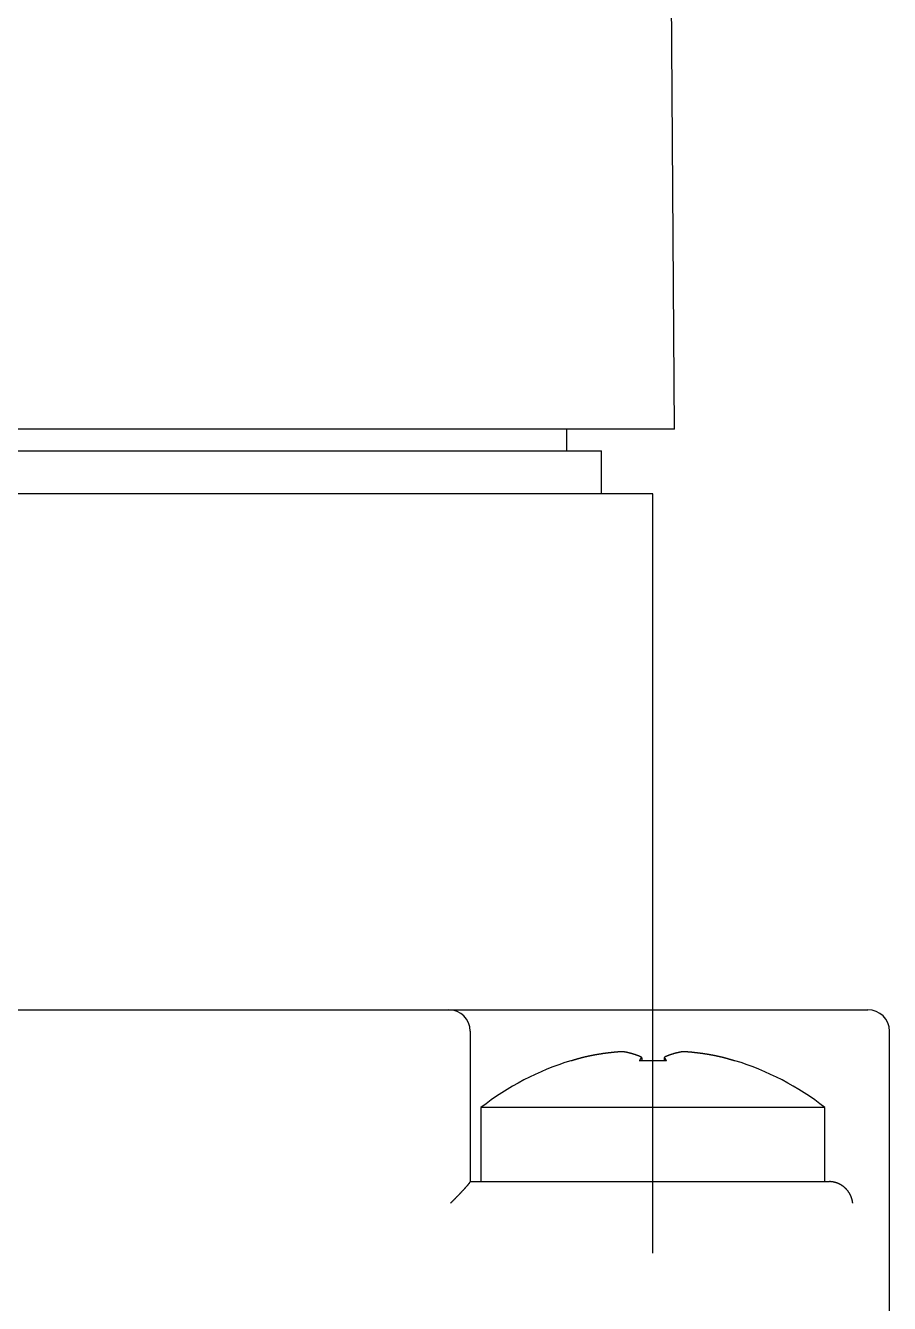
# Model space of a CAD drawing. Extents: x 55 to 320, y 62 to 485.
# Drawn here: x 84.69 to 104.78, y 318.06 to 347.78 of the extents above; entities that cross this region are included whole.
import ezdxf

# ---------------------------------------------------------------- set-up
doc = ezdxf.new("R2010")
doc.units = 0
doc.header["$MEASUREMENT"] = 0
doc.linetypes.add('CENTER', pattern=[50.8, 31.75, -6.35, 6.35, -6.35])
doc.layers.get('0').update_dxf_attribs({"linetype": 'CONTINUOUS'})
doc.layers.add('FR_QBM1_G14_40U', color=7, linetype='CONTINUOUS')

msp = doc.modelspace()

# ---------------------------------------------------------------- linework, layer by layer
at = {"linetype": 'CENTER'}
msp.add_line((99.279, 319.232), (99.279, 327.374), dxfattribs=at)
at = {"layer": 'FR_QBM1_G14_40U', "color": 5, "linetype": 'Continuous'}
for p, q in [((99.779, 338.396), (99.546, 372.91)), ((99.779, 338.396), (68.779, 338.396)), ((99.778, 338.396), (68.779, 338.396)), ((97.279, 337.896), (97.279, 338.396)), ((99.778, 338.396), (99.778, 338.396)), ((70.479, 337.896), (98.079, 337.896)), ((98.079, 336.896), (98.079, 337.896)), ((99.279, 336.896), (69.279, 336.896)), ((99.279, 324.896), (99.279, 336.896)), ((82.463, 324.896), (86.095, 324.896)), ((86.095, 324.896), (94.529, 324.896)), ((94.529, 324.896), (95.572, 324.896)), ((95.572, 324.896), (96.308, 324.896)), ((96.308, 324.896), (99.279, 324.896)), ((99.279, 324.896), (103.427, 324.896)), ((103.427, 324.896), (104.196, 324.896)), ((104.196, 324.896), (104.279, 324.896)), ((95.029, 324.396), (95.029, 320.894)), ((104.779, 316.896), (104.779, 324.396)), ((97.378, 323.704), (97.372, 323.71)), ((99.013, 323.792), (99.025, 323.706)), ((99.544, 323.792), (99.533, 323.706)), ((101.18, 323.704), (101.186, 323.71)), ((103.279, 322.62), (95.279, 322.62)), ((95.279, 322.62), (95.279, 320.896)), ((103.279, 320.896), (103.279, 322.62)), ((95.029, 320.896), (98.101, 320.896)), ((98.101, 320.896), (103.279, 320.896)), ((103.279, 320.896), (103.382, 320.896))]:
    msp.add_line(p, q, dxfattribs=at)
for points in [[(97.686, 323.792, 0), (97.683, 323.792, 0), (97.681, 323.791, 0), (97.679, 323.79, 0), (97.676, 323.79, 0), (97.674, 323.789, 0), (97.671, 323.789, 0), (97.669, 323.788, 0), (97.666, 323.787, 0), (97.664, 323.787, 0), (97.662, 323.786, 0), (97.659, 323.785, 0), (97.657, 323.785, 0), (97.654, 323.784, 0), (97.652, 323.783, 0), (97.65, 323.783, 0), (97.647, 323.782, 0), (97.645, 323.782, 0), (97.642, 323.781, 0), (97.64, 323.78, 0), (97.638, 323.78, 0), (97.635, 323.779, 0), (97.633, 323.778, 0), (97.63, 323.778, 0), (97.628, 323.777, 0), (97.625, 323.776, 0), (97.623, 323.776, 0), (97.621, 323.775, 0), (97.618, 323.774, 0), (97.616, 323.774, 0), (97.613, 323.773, 0), (97.611, 323.772, 0), (97.609, 323.772, 0), (97.606, 323.771, 0), (97.604, 323.77, 0), (97.601, 323.77, 0), (97.599, 323.769, 0), (97.596, 323.768, 0), (97.594, 323.768, 0), (97.592, 323.767, 0), (97.589, 323.766, 0), (97.587, 323.766, 0), (97.584, 323.765, 0), (97.582, 323.764, 0), (97.579, 323.764, 0), (97.577, 323.763, 0), (97.575, 323.762, 0), (97.572, 323.762, 0), (97.57, 323.761, 0), (97.567, 323.76, 0), (97.565, 323.76, 0), (97.563, 323.759, 0), (97.56, 323.758, 0), (97.558, 323.758, 0), (97.555, 323.757, 0), (97.553, 323.756, 0), (97.551, 323.756, 0), (97.548, 323.755, 0), (97.546, 323.754, 0), (97.543, 323.754, 0), (97.541, 323.753, 0), (97.539, 323.752, 0), (97.536, 323.751, 0), (97.534, 323.751, 0), (97.531, 323.75, 0), (97.529, 323.749, 0), (97.527, 323.749, 0), (97.524, 323.748, 0), (97.522, 323.747, 0), (97.519, 323.747, 0), (97.517, 323.746, 0), (97.515, 323.745, 0), (97.512, 323.745, 0), (97.51, 323.744, 0), (97.507, 323.743, 0), (97.505, 323.742, 0), (97.502, 323.742, 0), (97.5, 323.741, 0), (97.498, 323.74, 0), (97.495, 323.74, 0), (97.493, 323.739, 0), (97.49, 323.738, 0), (97.488, 323.738, 0), (97.486, 323.737, 0), (97.483, 323.736, 0), (97.481, 323.735, 0), (97.478, 323.735, 0), (97.476, 323.734, 0), (97.474, 323.733, 0), (97.471, 323.733, 0), (97.469, 323.732, 0), (97.466, 323.731, 0), (97.464, 323.73, 0), (97.462, 323.73, 0), (97.459, 323.729, 0), (97.457, 323.728, 0), (97.455, 323.728, 0), (97.452, 323.727, 0), (97.45, 323.726, 0), (97.447, 323.725, 0), (97.445, 323.725, 0), (97.443, 323.724, 0), (97.44, 323.723, 0), (97.438, 323.722, 0), (97.435, 323.722, 0), (97.433, 323.721, 0), (97.431, 323.72, 0), (97.428, 323.72, 0), (97.426, 323.719, 0), (97.423, 323.718, 0), (97.421, 323.717, 0), (97.419, 323.717, 0), (97.416, 323.716, 0), (97.414, 323.715, 0), (97.412, 323.714, 0), (97.409, 323.714, 0), (97.407, 323.713, 0), (97.404, 323.712, 0), (97.402, 323.711, 0), (97.4, 323.711, 0), (97.397, 323.71, 0), (97.395, 323.709, 0), (97.392, 323.708, 0), (97.39, 323.708, 0), (97.388, 323.707, 0), (97.385, 323.706, 0), (97.383, 323.705, 0), (97.38, 323.705, 0), (97.378, 323.704, 0)], [(98.572, 323.919, 0), (98.565, 323.918, 0), (98.558, 323.918, 0), (98.551, 323.918, 0), (98.544, 323.917, 0), (98.537, 323.917, 0), (98.529, 323.916, 0), (98.522, 323.916, 0), (98.515, 323.915, 0), (98.508, 323.915, 0), (98.501, 323.914, 0), (98.494, 323.914, 0), (98.487, 323.913, 0), (98.48, 323.913, 0), (98.473, 323.912, 0), (98.466, 323.912, 0), (98.459, 323.911, 0), (98.452, 323.91, 0), (98.445, 323.91, 0), (98.438, 323.909, 0), (98.431, 323.909, 0), (98.424, 323.908, 0), (98.417, 323.907, 0), (98.41, 323.907, 0), (98.403, 323.906, 0), (98.395, 323.906, 0), (98.388, 323.905, 0), (98.382, 323.904, 0), (98.374, 323.904, 0), (98.367, 323.903, 0), (98.36, 323.902, 0), (98.353, 323.901, 0), (98.346, 323.901, 0), (98.339, 323.9, 0), (98.332, 323.899, 0), (98.325, 323.899, 0), (98.318, 323.898, 0), (98.311, 323.897, 0), (98.304, 323.896, 0), (98.297, 323.896, 0), (98.29, 323.895, 0), (98.283, 323.894, 0), (98.276, 323.893, 0), (98.269, 323.892, 0), (98.262, 323.892, 0), (98.255, 323.891, 0), (98.248, 323.89, 0), (98.241, 323.889, 0), (98.234, 323.888, 0), (98.228, 323.887, 0), (98.221, 323.887, 0), (98.213, 323.886, 0), (98.207, 323.885, 0), (98.2, 323.884, 0), (98.193, 323.883, 0), (98.186, 323.882, 0), (98.179, 323.881, 0), (98.172, 323.88, 0), (98.165, 323.879, 0), (98.158, 323.878, 0), (98.151, 323.878, 0), (98.144, 323.877, 0), (98.137, 323.876, 0), (98.13, 323.875, 0), (98.123, 323.874, 0), (98.116, 323.873, 0), (98.109, 323.872, 0), (98.102, 323.871, 0), (98.096, 323.87, 0), (98.089, 323.869, 0), (98.082, 323.868, 0), (98.075, 323.866, 0), (98.068, 323.865, 0), (98.061, 323.864, 0), (98.054, 323.863, 0), (98.047, 323.862, 0), (98.04, 323.861, 0), (98.033, 323.86, 0), (98.026, 323.859, 0), (98.02, 323.858, 0), (98.013, 323.857, 0), (98.006, 323.856, 0), (97.999, 323.854, 0), (97.992, 323.853, 0), (97.985, 323.852, 0), (97.978, 323.851, 0), (97.971, 323.85, 0), (97.965, 323.849, 0), (97.958, 323.847, 0), (97.951, 323.846, 0), (97.944, 323.845, 0), (97.937, 323.844, 0), (97.93, 323.842, 0), (97.923, 323.841, 0), (97.917, 323.84, 0), (97.91, 323.839, 0), (97.903, 323.837, 0), (97.896, 323.836, 0), (97.889, 323.835, 0), (97.882, 323.834, 0), (97.876, 323.832, 0), (97.869, 323.831, 0), (97.862, 323.83, 0), (97.855, 323.828, 0), (97.848, 323.827, 0), (97.841, 323.826, 0), (97.835, 323.824, 0), (97.828, 323.823, 0), (97.821, 323.822, 0), (97.814, 323.82, 0), (97.808, 323.819, 0), (97.801, 323.817, 0), (97.794, 323.816, 0), (97.787, 323.815, 0), (97.78, 323.813, 0), (97.774, 323.812, 0), (97.767, 323.81, 0), (97.76, 323.809, 0), (97.753, 323.807, 0), (97.746, 323.806, 0), (97.74, 323.804, 0), (97.733, 323.803, 0), (97.726, 323.801, 0), (97.719, 323.8, 0), (97.713, 323.798, 0), (97.706, 323.797, 0), (97.699, 323.795, 0), (97.693, 323.794, 0), (97.686, 323.792, 0)], [(99.013, 323.792, 0), (99.01, 323.794, 0), (99.006, 323.795, 0), (99.002, 323.797, 0), (98.999, 323.798, 0), (98.995, 323.8, 0), (98.992, 323.801, 0), (98.988, 323.803, 0), (98.984, 323.804, 0), (98.981, 323.806, 0), (98.977, 323.807, 0), (98.974, 323.809, 0), (98.97, 323.81, 0), (98.966, 323.812, 0), (98.963, 323.813, 0), (98.959, 323.815, 0), (98.956, 323.816, 0), (98.952, 323.817, 0), (98.948, 323.819, 0), (98.945, 323.82, 0), (98.941, 323.822, 0), (98.938, 323.823, 0), (98.934, 323.824, 0), (98.93, 323.826, 0), (98.927, 323.827, 0), (98.923, 323.828, 0), (98.92, 323.83, 0), (98.916, 323.831, 0), (98.913, 323.832, 0), (98.909, 323.834, 0), (98.906, 323.835, 0), (98.902, 323.836, 0), (98.898, 323.837, 0), (98.895, 323.839, 0), (98.891, 323.84, 0), (98.888, 323.841, 0), (98.884, 323.842, 0), (98.881, 323.844, 0), (98.877, 323.845, 0), (98.874, 323.846, 0), (98.87, 323.847, 0), (98.867, 323.849, 0), (98.863, 323.85, 0), (98.86, 323.851, 0), (98.856, 323.852, 0), (98.853, 323.853, 0), (98.849, 323.854, 0), (98.846, 323.856, 0), (98.842, 323.857, 0), (98.838, 323.858, 0), (98.835, 323.859, 0), (98.832, 323.86, 0), (98.828, 323.861, 0), (98.825, 323.862, 0), (98.821, 323.863, 0), (98.818, 323.864, 0), (98.814, 323.865, 0), (98.811, 323.866, 0), (98.807, 323.868, 0), (98.804, 323.869, 0), (98.8, 323.87, 0), (98.797, 323.871, 0), (98.793, 323.872, 0), (98.79, 323.873, 0), (98.786, 323.874, 0), (98.783, 323.875, 0), (98.779, 323.876, 0), (98.776, 323.877, 0), (98.773, 323.878, 0), (98.769, 323.878, 0), (98.766, 323.879, 0), (98.762, 323.88, 0), (98.759, 323.881, 0), (98.755, 323.882, 0), (98.752, 323.883, 0), (98.749, 323.884, 0), (98.745, 323.885, 0), (98.742, 323.886, 0), (98.738, 323.887, 0), (98.735, 323.887, 0), (98.732, 323.888, 0), (98.728, 323.889, 0), (98.725, 323.89, 0), (98.721, 323.891, 0), (98.718, 323.892, 0), (98.715, 323.892, 0), (98.711, 323.893, 0), (98.708, 323.894, 0), (98.704, 323.895, 0), (98.701, 323.896, 0), (98.698, 323.896, 0), (98.694, 323.897, 0), (98.691, 323.898, 0), (98.688, 323.899, 0), (98.684, 323.899, 0), (98.681, 323.9, 0), (98.677, 323.901, 0), (98.674, 323.901, 0), (98.671, 323.902, 0), (98.668, 323.903, 0), (98.664, 323.904, 0), (98.661, 323.904, 0), (98.657, 323.905, 0), (98.654, 323.906, 0), (98.651, 323.906, 0), (98.647, 323.907, 0), (98.644, 323.907, 0), (98.641, 323.908, 0), (98.638, 323.909, 0), (98.634, 323.909, 0), (98.631, 323.91, 0), (98.628, 323.91, 0), (98.624, 323.911, 0), (98.621, 323.912, 0), (98.618, 323.912, 0), (98.615, 323.913, 0), (98.611, 323.913, 0), (98.608, 323.914, 0), (98.605, 323.914, 0), (98.601, 323.915, 0), (98.598, 323.915, 0), (98.595, 323.916, 0), (98.591, 323.916, 0), (98.588, 323.917, 0), (98.585, 323.917, 0), (98.582, 323.918, 0), (98.579, 323.918, 0), (98.575, 323.918, 0), (98.572, 323.919, 0)], [(99.013, 323.792, 0), (99.013, 323.792, 0), (99.013, 323.791, 0), (99.012, 323.79, 0), (99.012, 323.79, 0), (99.011, 323.789, 0), (99.011, 323.789, 0), (99.011, 323.788, 0), (99.01, 323.787, 0), (99.01, 323.787, 0), (99.009, 323.786, 0), (99.009, 323.785, 0), (99.009, 323.785, 0), (99.008, 323.784, 0), (99.008, 323.783, 0), (99.007, 323.783, 0), (99.007, 323.782, 0), (99.007, 323.782, 0), (99.006, 323.781, 0), (99.006, 323.78, 0), (99.005, 323.78, 0), (99.005, 323.779, 0), (99.005, 323.778, 0), (99.004, 323.778, 0), (99.004, 323.777, 0), (99.003, 323.776, 0), (99.003, 323.776, 0), (99.003, 323.775, 0), (99.002, 323.774, 0), (99.002, 323.774, 0), (99.001, 323.773, 0), (99.001, 323.772, 0), (99.001, 323.772, 0), (99, 323.771, 0), (99, 323.77, 0), (98.999, 323.77, 0), (98.999, 323.769, 0), (98.999, 323.768, 0), (98.998, 323.768, 0), (98.998, 323.767, 0), (98.997, 323.766, 0), (98.997, 323.766, 0), (98.996, 323.765, 0), (98.996, 323.764, 0), (98.996, 323.764, 0), (98.995, 323.763, 0), (98.995, 323.762, 0), (98.995, 323.762, 0), (98.994, 323.761, 0), (98.994, 323.76, 0), (98.993, 323.76, 0), (98.993, 323.759, 0), (98.993, 323.758, 0), (98.992, 323.758, 0), (98.992, 323.757, 0), (98.991, 323.756, 0), (98.991, 323.756, 0), (98.99, 323.755, 0), (98.99, 323.754, 0), (98.99, 323.754, 0), (98.989, 323.753, 0), (98.989, 323.752, 0), (98.989, 323.751, 0), (98.988, 323.751, 0), (98.988, 323.75, 0), (98.987, 323.749, 0), (98.987, 323.749, 0), (98.987, 323.748, 0), (98.986, 323.747, 0), (98.986, 323.747, 0), (98.985, 323.746, 0), (98.985, 323.745, 0), (98.984, 323.745, 0), (98.984, 323.744, 0), (98.984, 323.743, 0), (98.983, 323.742, 0), (98.983, 323.742, 0), (98.983, 323.741, 0), (98.982, 323.74, 0), (98.982, 323.74, 0), (98.981, 323.739, 0), (98.981, 323.738, 0), (98.981, 323.738, 0), (98.98, 323.737, 0), (98.98, 323.736, 0), (98.979, 323.735, 0), (98.979, 323.735, 0), (98.978, 323.734, 0), (98.978, 323.733, 0), (98.978, 323.733, 0), (98.977, 323.732, 0), (98.977, 323.731, 0), (98.977, 323.73, 0), (98.976, 323.73, 0), (98.976, 323.729, 0), (98.975, 323.728, 0), (98.975, 323.728, 0), (98.975, 323.727, 0), (98.974, 323.726, 0), (98.974, 323.725, 0), (98.973, 323.725, 0), (98.973, 323.724, 0), (98.972, 323.723, 0), (98.972, 323.722, 0), (98.972, 323.722, 0), (98.971, 323.721, 0), (98.971, 323.72, 0), (98.971, 323.72, 0), (98.97, 323.719, 0), (98.97, 323.718, 0), (98.969, 323.717, 0), (98.969, 323.717, 0), (98.969, 323.716, 0), (98.968, 323.715, 0), (98.968, 323.714, 0), (98.967, 323.714, 0), (98.967, 323.713, 0), (98.966, 323.712, 0), (98.966, 323.711, 0), (98.966, 323.711, 0), (98.965, 323.71, 0), (98.965, 323.709, 0), (98.965, 323.708, 0), (98.964, 323.708, 0), (98.964, 323.707, 0), (98.963, 323.706, 0), (98.963, 323.705, 0), (98.963, 323.705, 0), (98.962, 323.704, 0)], [(99.986, 323.919, 0), (99.983, 323.918, 0), (99.979, 323.918, 0), (99.976, 323.918, 0), (99.973, 323.917, 0), (99.97, 323.917, 0), (99.966, 323.916, 0), (99.963, 323.916, 0), (99.96, 323.915, 0), (99.957, 323.915, 0), (99.953, 323.914, 0), (99.95, 323.914, 0), (99.947, 323.913, 0), (99.944, 323.913, 0), (99.94, 323.912, 0), (99.937, 323.912, 0), (99.934, 323.911, 0), (99.93, 323.91, 0), (99.927, 323.91, 0), (99.924, 323.909, 0), (99.92, 323.909, 0), (99.917, 323.908, 0), (99.914, 323.907, 0), (99.91, 323.907, 0), (99.907, 323.906, 0), (99.904, 323.906, 0), (99.9, 323.905, 0), (99.897, 323.904, 0), (99.894, 323.904, 0), (99.89, 323.903, 0), (99.887, 323.902, 0), (99.884, 323.901, 0), (99.88, 323.901, 0), (99.877, 323.9, 0), (99.874, 323.899, 0), (99.87, 323.899, 0), (99.867, 323.898, 0), (99.864, 323.897, 0), (99.86, 323.896, 0), (99.857, 323.896, 0), (99.853, 323.895, 0), (99.85, 323.894, 0), (99.847, 323.893, 0), (99.843, 323.892, 0), (99.84, 323.892, 0), (99.837, 323.891, 0), (99.833, 323.89, 0), (99.83, 323.889, 0), (99.826, 323.888, 0), (99.823, 323.887, 0), (99.82, 323.887, 0), (99.816, 323.886, 0), (99.813, 323.885, 0), (99.809, 323.884, 0), (99.806, 323.883, 0), (99.802, 323.882, 0), (99.799, 323.881, 0), (99.796, 323.88, 0), (99.792, 323.879, 0), (99.789, 323.878, 0), (99.785, 323.878, 0), (99.782, 323.877, 0), (99.778, 323.876, 0), (99.775, 323.875, 0), (99.772, 323.874, 0), (99.768, 323.873, 0), (99.765, 323.872, 0), (99.761, 323.871, 0), (99.758, 323.87, 0), (99.754, 323.869, 0), (99.751, 323.868, 0), (99.747, 323.866, 0), (99.744, 323.865, 0), (99.74, 323.864, 0), (99.737, 323.863, 0), (99.733, 323.862, 0), (99.73, 323.861, 0), (99.726, 323.86, 0), (99.723, 323.859, 0), (99.719, 323.858, 0), (99.716, 323.857, 0), (99.712, 323.856, 0), (99.709, 323.854, 0), (99.705, 323.853, 0), (99.702, 323.852, 0), (99.698, 323.851, 0), (99.695, 323.85, 0), (99.691, 323.849, 0), (99.688, 323.847, 0), (99.684, 323.846, 0), (99.681, 323.845, 0), (99.677, 323.844, 0), (99.674, 323.842, 0), (99.67, 323.841, 0), (99.667, 323.84, 0), (99.663, 323.839, 0), (99.659, 323.837, 0), (99.656, 323.836, 0), (99.652, 323.835, 0), (99.649, 323.834, 0), (99.645, 323.832, 0), (99.642, 323.831, 0), (99.638, 323.83, 0), (99.635, 323.828, 0), (99.631, 323.827, 0), (99.627, 323.826, 0), (99.624, 323.824, 0), (99.62, 323.823, 0), (99.617, 323.822, 0), (99.613, 323.82, 0), (99.609, 323.819, 0), (99.606, 323.817, 0), (99.602, 323.816, 0), (99.599, 323.815, 0), (99.595, 323.813, 0), (99.592, 323.812, 0), (99.588, 323.81, 0), (99.584, 323.809, 0), (99.581, 323.807, 0), (99.577, 323.806, 0), (99.573, 323.804, 0), (99.57, 323.803, 0), (99.566, 323.801, 0), (99.563, 323.8, 0), (99.559, 323.798, 0), (99.555, 323.797, 0), (99.552, 323.795, 0), (99.548, 323.794, 0), (99.544, 323.792, 0)], [(99.596, 323.704, 0), (99.595, 323.705, 0), (99.595, 323.705, 0), (99.595, 323.706, 0), (99.594, 323.707, 0), (99.594, 323.708, 0), (99.593, 323.708, 0), (99.593, 323.709, 0), (99.593, 323.71, 0), (99.592, 323.711, 0), (99.592, 323.711, 0), (99.591, 323.712, 0), (99.591, 323.713, 0), (99.591, 323.714, 0), (99.59, 323.714, 0), (99.59, 323.715, 0), (99.589, 323.716, 0), (99.589, 323.717, 0), (99.589, 323.717, 0), (99.588, 323.718, 0), (99.588, 323.719, 0), (99.587, 323.72, 0), (99.587, 323.72, 0), (99.587, 323.721, 0), (99.586, 323.722, 0), (99.586, 323.722, 0), (99.585, 323.723, 0), (99.585, 323.724, 0), (99.585, 323.725, 0), (99.584, 323.725, 0), (99.584, 323.726, 0), (99.583, 323.727, 0), (99.583, 323.728, 0), (99.583, 323.728, 0), (99.582, 323.729, 0), (99.582, 323.73, 0), (99.581, 323.73, 0), (99.581, 323.731, 0), (99.581, 323.732, 0), (99.58, 323.733, 0), (99.58, 323.733, 0), (99.579, 323.734, 0), (99.579, 323.735, 0), (99.579, 323.735, 0), (99.578, 323.736, 0), (99.578, 323.737, 0), (99.577, 323.738, 0), (99.577, 323.738, 0), (99.577, 323.739, 0), (99.576, 323.74, 0), (99.576, 323.74, 0), (99.575, 323.741, 0), (99.575, 323.742, 0), (99.575, 323.742, 0), (99.574, 323.743, 0), (99.574, 323.744, 0), (99.573, 323.745, 0), (99.573, 323.745, 0), (99.573, 323.746, 0), (99.572, 323.747, 0), (99.572, 323.747, 0), (99.571, 323.748, 0), (99.571, 323.749, 0), (99.571, 323.749, 0), (99.57, 323.75, 0), (99.57, 323.751, 0), (99.569, 323.751, 0), (99.569, 323.752, 0), (99.569, 323.753, 0), (99.568, 323.754, 0), (99.568, 323.754, 0), (99.567, 323.755, 0), (99.567, 323.756, 0), (99.567, 323.756, 0), (99.566, 323.757, 0), (99.566, 323.758, 0), (99.565, 323.758, 0), (99.565, 323.759, 0), (99.565, 323.76, 0), (99.564, 323.76, 0), (99.564, 323.761, 0), (99.563, 323.762, 0), (99.563, 323.762, 0), (99.563, 323.763, 0), (99.562, 323.764, 0), (99.562, 323.764, 0), (99.561, 323.765, 0), (99.561, 323.766, 0), (99.561, 323.766, 0), (99.56, 323.767, 0), (99.56, 323.768, 0), (99.559, 323.768, 0), (99.559, 323.769, 0), (99.559, 323.77, 0), (99.558, 323.77, 0), (99.558, 323.771, 0), (99.557, 323.772, 0), (99.557, 323.772, 0), (99.557, 323.773, 0), (99.556, 323.774, 0), (99.556, 323.774, 0), (99.555, 323.775, 0), (99.555, 323.776, 0), (99.555, 323.776, 0), (99.554, 323.777, 0), (99.554, 323.778, 0), (99.553, 323.778, 0), (99.553, 323.779, 0), (99.552, 323.78, 0), (99.552, 323.78, 0), (99.552, 323.781, 0), (99.551, 323.782, 0), (99.551, 323.782, 0), (99.55, 323.783, 0), (99.55, 323.783, 0), (99.55, 323.784, 0), (99.549, 323.785, 0), (99.549, 323.785, 0), (99.549, 323.786, 0), (99.548, 323.787, 0), (99.548, 323.787, 0), (99.547, 323.788, 0), (99.547, 323.789, 0), (99.546, 323.789, 0), (99.546, 323.79, 0), (99.546, 323.79, 0), (99.545, 323.791, 0), (99.545, 323.792, 0), (99.544, 323.792, 0)], [(100.872, 323.792, 0), (100.865, 323.794, 0), (100.859, 323.795, 0), (100.852, 323.797, 0), (100.845, 323.798, 0), (100.838, 323.8, 0), (100.832, 323.801, 0), (100.825, 323.803, 0), (100.818, 323.804, 0), (100.811, 323.806, 0), (100.805, 323.807, 0), (100.798, 323.809, 0), (100.791, 323.81, 0), (100.784, 323.812, 0), (100.778, 323.813, 0), (100.771, 323.815, 0), (100.764, 323.816, 0), (100.757, 323.817, 0), (100.75, 323.819, 0), (100.744, 323.82, 0), (100.737, 323.822, 0), (100.73, 323.823, 0), (100.723, 323.824, 0), (100.716, 323.826, 0), (100.71, 323.827, 0), (100.703, 323.828, 0), (100.696, 323.83, 0), (100.689, 323.831, 0), (100.682, 323.832, 0), (100.676, 323.834, 0), (100.669, 323.835, 0), (100.662, 323.836, 0), (100.655, 323.837, 0), (100.648, 323.839, 0), (100.641, 323.84, 0), (100.634, 323.841, 0), (100.628, 323.842, 0), (100.621, 323.844, 0), (100.614, 323.845, 0), (100.607, 323.846, 0), (100.6, 323.847, 0), (100.593, 323.849, 0), (100.587, 323.85, 0), (100.58, 323.851, 0), (100.573, 323.852, 0), (100.566, 323.853, 0), (100.559, 323.854, 0), (100.552, 323.856, 0), (100.545, 323.857, 0), (100.538, 323.858, 0), (100.531, 323.859, 0), (100.525, 323.86, 0), (100.518, 323.861, 0), (100.511, 323.862, 0), (100.504, 323.863, 0), (100.497, 323.864, 0), (100.49, 323.865, 0), (100.483, 323.866, 0), (100.476, 323.868, 0), (100.469, 323.869, 0), (100.462, 323.87, 0), (100.456, 323.871, 0), (100.449, 323.872, 0), (100.442, 323.873, 0), (100.435, 323.874, 0), (100.428, 323.875, 0), (100.421, 323.876, 0), (100.414, 323.877, 0), (100.407, 323.878, 0), (100.4, 323.878, 0), (100.393, 323.879, 0), (100.386, 323.88, 0), (100.379, 323.881, 0), (100.372, 323.882, 0), (100.365, 323.883, 0), (100.358, 323.884, 0), (100.351, 323.885, 0), (100.344, 323.886, 0), (100.337, 323.887, 0), (100.33, 323.887, 0), (100.323, 323.888, 0), (100.317, 323.889, 0), (100.31, 323.89, 0), (100.303, 323.891, 0), (100.296, 323.892, 0), (100.289, 323.892, 0), (100.282, 323.893, 0), (100.275, 323.894, 0), (100.268, 323.895, 0), (100.261, 323.896, 0), (100.254, 323.896, 0), (100.247, 323.897, 0), (100.24, 323.898, 0), (100.233, 323.899, 0), (100.226, 323.899, 0), (100.219, 323.9, 0), (100.212, 323.901, 0), (100.205, 323.901, 0), (100.198, 323.902, 0), (100.191, 323.903, 0), (100.183, 323.904, 0), (100.176, 323.904, 0), (100.169, 323.905, 0), (100.162, 323.906, 0), (100.155, 323.906, 0), (100.148, 323.907, 0), (100.141, 323.907, 0), (100.134, 323.908, 0), (100.127, 323.909, 0), (100.12, 323.909, 0), (100.113, 323.91, 0), (100.106, 323.91, 0), (100.099, 323.911, 0), (100.092, 323.912, 0), (100.085, 323.912, 0), (100.078, 323.913, 0), (100.071, 323.913, 0), (100.064, 323.914, 0), (100.057, 323.914, 0), (100.05, 323.915, 0), (100.043, 323.915, 0), (100.035, 323.916, 0), (100.028, 323.916, 0), (100.021, 323.917, 0), (100.014, 323.917, 0), (100.007, 323.918, 0), (100, 323.918, 0), (99.993, 323.918, 0), (99.986, 323.919, 0)], [(101.18, 323.704, 0), (101.178, 323.705, 0), (101.175, 323.705, 0), (101.173, 323.706, 0), (101.17, 323.707, 0), (101.168, 323.708, 0), (101.166, 323.708, 0), (101.163, 323.709, 0), (101.161, 323.71, 0), (101.158, 323.711, 0), (101.156, 323.711, 0), (101.154, 323.712, 0), (101.151, 323.713, 0), (101.149, 323.714, 0), (101.146, 323.714, 0), (101.144, 323.715, 0), (101.142, 323.716, 0), (101.139, 323.717, 0), (101.137, 323.717, 0), (101.134, 323.718, 0), (101.132, 323.719, 0), (101.13, 323.72, 0), (101.127, 323.72, 0), (101.125, 323.721, 0), (101.123, 323.722, 0), (101.12, 323.722, 0), (101.118, 323.723, 0), (101.115, 323.724, 0), (101.113, 323.725, 0), (101.111, 323.725, 0), (101.108, 323.726, 0), (101.106, 323.727, 0), (101.103, 323.728, 0), (101.101, 323.728, 0), (101.099, 323.729, 0), (101.096, 323.73, 0), (101.094, 323.73, 0), (101.091, 323.731, 0), (101.089, 323.732, 0), (101.087, 323.733, 0), (101.084, 323.733, 0), (101.082, 323.734, 0), (101.079, 323.735, 0), (101.077, 323.735, 0), (101.075, 323.736, 0), (101.072, 323.737, 0), (101.07, 323.738, 0), (101.067, 323.738, 0), (101.065, 323.739, 0), (101.063, 323.74, 0), (101.06, 323.74, 0), (101.058, 323.741, 0), (101.055, 323.742, 0), (101.053, 323.742, 0), (101.051, 323.743, 0), (101.048, 323.744, 0), (101.046, 323.745, 0), (101.043, 323.745, 0), (101.041, 323.746, 0), (101.039, 323.747, 0), (101.036, 323.747, 0), (101.034, 323.748, 0), (101.031, 323.749, 0), (101.029, 323.749, 0), (101.027, 323.75, 0), (101.024, 323.751, 0), (101.022, 323.751, 0), (101.019, 323.752, 0), (101.017, 323.753, 0), (101.015, 323.754, 0), (101.012, 323.754, 0), (101.01, 323.755, 0), (101.007, 323.756, 0), (101.005, 323.756, 0), (101.002, 323.757, 0), (101, 323.758, 0), (100.998, 323.758, 0), (100.995, 323.759, 0), (100.993, 323.76, 0), (100.99, 323.76, 0), (100.988, 323.761, 0), (100.986, 323.762, 0), (100.983, 323.762, 0), (100.981, 323.763, 0), (100.978, 323.764, 0), (100.976, 323.764, 0), (100.974, 323.765, 0), (100.971, 323.766, 0), (100.969, 323.766, 0), (100.966, 323.767, 0), (100.964, 323.768, 0), (100.962, 323.768, 0), (100.959, 323.769, 0), (100.957, 323.77, 0), (100.954, 323.77, 0), (100.952, 323.771, 0), (100.949, 323.772, 0), (100.947, 323.772, 0), (100.945, 323.773, 0), (100.942, 323.774, 0), (100.94, 323.774, 0), (100.937, 323.775, 0), (100.935, 323.776, 0), (100.933, 323.776, 0), (100.93, 323.777, 0), (100.928, 323.778, 0), (100.925, 323.778, 0), (100.923, 323.779, 0), (100.92, 323.78, 0), (100.918, 323.78, 0), (100.916, 323.781, 0), (100.913, 323.782, 0), (100.911, 323.782, 0), (100.908, 323.783, 0), (100.906, 323.783, 0), (100.904, 323.784, 0), (100.901, 323.785, 0), (100.899, 323.785, 0), (100.896, 323.786, 0), (100.894, 323.787, 0), (100.891, 323.787, 0), (100.889, 323.788, 0), (100.887, 323.789, 0), (100.884, 323.789, 0), (100.882, 323.79, 0), (100.879, 323.79, 0), (100.877, 323.791, 0), (100.875, 323.792, 0), (100.872, 323.792, 0)], [(94.574, 320.396, 0), (94.58, 320.402, 0), (94.586, 320.408, 0), (94.592, 320.414, 0), (94.597, 320.419, 0), (94.603, 320.425, 0), (94.609, 320.431, 0), (94.615, 320.437, 0), (94.62, 320.442, 0), (94.626, 320.448, 0), (94.632, 320.454, 0), (94.637, 320.46, 0), (94.643, 320.465, 0), (94.648, 320.471, 0), (94.654, 320.477, 0), (94.66, 320.482, 0), (94.665, 320.488, 0), (94.671, 320.494, 0), (94.676, 320.5, 0), (94.682, 320.505, 0), (94.687, 320.511, 0), (94.693, 320.516, 0), (94.698, 320.522, 0), (94.704, 320.528, 0), (94.709, 320.533, 0), (94.714, 320.539, 0), (94.72, 320.544, 0), (94.725, 320.55, 0), (94.73, 320.555, 0), (94.736, 320.561, 0), (94.741, 320.566, 0), (94.746, 320.572, 0), (94.751, 320.577, 0), (94.757, 320.582, 0), (94.762, 320.588, 0), (94.767, 320.593, 0), (94.772, 320.598, 0), (94.777, 320.604, 0), (94.782, 320.609, 0), (94.787, 320.614, 0), (94.792, 320.619, 0), (94.797, 320.624, 0), (94.802, 320.63, 0), (94.806, 320.635, 0), (94.811, 320.64, 0), (94.816, 320.645, 0), (94.821, 320.65, 0), (94.825, 320.655, 0), (94.83, 320.66, 0), (94.835, 320.665, 0), (94.839, 320.669, 0), (94.844, 320.674, 0), (94.848, 320.679, 0), (94.853, 320.684, 0), (94.857, 320.688, 0), (94.861, 320.693, 0), (94.865, 320.698, 0), (94.87, 320.702, 0), (94.874, 320.707, 0), (94.878, 320.711, 0), (94.882, 320.716, 0), (94.886, 320.72, 0), (94.89, 320.725, 0), (94.894, 320.729, 0), (94.898, 320.733, 0), (94.902, 320.738, 0), (94.906, 320.742, 0), (94.91, 320.746, 0), (94.913, 320.75, 0), (94.917, 320.754, 0), (94.921, 320.758, 0), (94.924, 320.762, 0), (94.928, 320.766, 0), (94.931, 320.77, 0), (94.935, 320.774, 0), (94.938, 320.777, 0), (94.941, 320.781, 0), (94.945, 320.785, 0), (94.948, 320.788, 0), (94.951, 320.792, 0), (94.954, 320.795, 0), (94.957, 320.799, 0), (94.96, 320.802, 0), (94.963, 320.806, 0), (94.966, 320.809, 0), (94.968, 320.812, 0), (94.971, 320.815, 0), (94.974, 320.819, 0), (94.976, 320.822, 0), (94.979, 320.825, 0), (94.981, 320.828, 0), (94.984, 320.83, 0), (94.986, 320.833, 0), (94.989, 320.836, 0), (94.991, 320.839, 0), (94.993, 320.841, 0), (94.995, 320.844, 0), (94.997, 320.847, 0), (94.999, 320.849, 0), (95.001, 320.851, 0), (95.003, 320.854, 0), (95.005, 320.856, 0), (95.007, 320.858, 0), (95.008, 320.861, 0), (95.01, 320.863, 0), (95.011, 320.865, 0), (95.013, 320.867, 0), (95.014, 320.869, 0), (95.016, 320.87, 0), (95.017, 320.872, 0), (95.018, 320.874, 0), (95.019, 320.876, 0), (95.02, 320.877, 0), (95.022, 320.879, 0), (95.022, 320.88, 0), (95.023, 320.882, 0), (95.024, 320.883, 0), (95.025, 320.884, 0), (95.026, 320.886, 0), (95.026, 320.887, 0), (95.027, 320.888, 0), (95.027, 320.889, 0), (95.028, 320.89, 0), (95.028, 320.891, 0), (95.028, 320.892, 0), (95.029, 320.892, 0), (95.029, 320.893, 0), (95.029, 320.894, 0), (95.029, 320.894, 0)], [(103.427, 320.894, 0), (103.427, 320.894, 0), (103.427, 320.894, 0), (103.426, 320.894, 0), (103.426, 320.894, 0), (103.426, 320.894, 0), (103.425, 320.894, 0), (103.425, 320.894, 0), (103.425, 320.894, 0), (103.424, 320.894, 0), (103.424, 320.894, 0), (103.423, 320.894, 0), (103.423, 320.895, 0), (103.423, 320.895, 0), (103.422, 320.895, 0), (103.422, 320.895, 0), (103.422, 320.895, 0), (103.421, 320.895, 0), (103.421, 320.895, 0), (103.421, 320.895, 0), (103.42, 320.895, 0), (103.42, 320.895, 0), (103.42, 320.895, 0), (103.419, 320.895, 0), (103.419, 320.895, 0), (103.419, 320.895, 0), (103.418, 320.895, 0), (103.418, 320.895, 0), (103.417, 320.895, 0), (103.417, 320.895, 0), (103.417, 320.895, 0), (103.416, 320.895, 0), (103.416, 320.895, 0), (103.416, 320.895, 0), (103.415, 320.895, 0), (103.415, 320.895, 0), (103.415, 320.895, 0), (103.414, 320.895, 0), (103.414, 320.895, 0), (103.414, 320.895, 0), (103.413, 320.895, 0), (103.413, 320.895, 0), (103.412, 320.895, 0), (103.412, 320.895, 0), (103.412, 320.895, 0), (103.411, 320.895, 0), (103.411, 320.895, 0), (103.411, 320.895, 0), (103.41, 320.895, 0), (103.41, 320.895, 0), (103.41, 320.895, 0), (103.409, 320.895, 0), (103.409, 320.895, 0), (103.409, 320.895, 0), (103.408, 320.896, 0), (103.408, 320.896, 0), (103.407, 320.896, 0), (103.407, 320.896, 0), (103.407, 320.896, 0), (103.406, 320.896, 0), (103.406, 320.896, 0), (103.406, 320.896, 0), (103.405, 320.896, 0), (103.405, 320.896, 0), (103.405, 320.896, 0), (103.404, 320.896, 0), (103.404, 320.896, 0), (103.404, 320.896, 0), (103.403, 320.896, 0), (103.403, 320.896, 0), (103.402, 320.896, 0), (103.402, 320.896, 0), (103.402, 320.896, 0), (103.401, 320.896, 0), (103.401, 320.896, 0), (103.401, 320.896, 0), (103.4, 320.896, 0), (103.4, 320.896, 0), (103.4, 320.896, 0), (103.399, 320.896, 0), (103.399, 320.896, 0), (103.399, 320.896, 0), (103.398, 320.896, 0), (103.398, 320.896, 0), (103.397, 320.896, 0), (103.397, 320.896, 0), (103.397, 320.896, 0), (103.396, 320.896, 0), (103.396, 320.896, 0), (103.396, 320.896, 0), (103.395, 320.896, 0), (103.395, 320.896, 0), (103.395, 320.896, 0), (103.394, 320.896, 0), (103.394, 320.896, 0), (103.394, 320.896, 0), (103.393, 320.896, 0), (103.393, 320.896, 0), (103.392, 320.896, 0), (103.392, 320.896, 0), (103.392, 320.896, 0), (103.391, 320.896, 0), (103.391, 320.896, 0), (103.391, 320.896, 0), (103.39, 320.896, 0), (103.39, 320.896, 0), (103.39, 320.896, 0), (103.389, 320.896, 0), (103.389, 320.896, 0), (103.389, 320.896, 0), (103.388, 320.896, 0), (103.388, 320.896, 0), (103.388, 320.896, 0), (103.387, 320.896, 0), (103.387, 320.896, 0), (103.386, 320.896, 0), (103.386, 320.896, 0), (103.386, 320.896, 0), (103.385, 320.896, 0), (103.385, 320.896, 0), (103.385, 320.896, 0), (103.384, 320.896, 0), (103.384, 320.896, 0), (103.384, 320.896, 0), (103.383, 320.896, 0), (103.383, 320.896, 0), (103.383, 320.896, 0), (103.382, 320.896, 0), (103.382, 320.896, 0)], [(103.925, 320.396, 0), (103.925, 320.402, 0), (103.924, 320.408, 0), (103.923, 320.414, 0), (103.923, 320.419, 0), (103.922, 320.425, 0), (103.921, 320.431, 0), (103.92, 320.437, 0), (103.919, 320.442, 0), (103.918, 320.448, 0), (103.917, 320.454, 0), (103.916, 320.46, 0), (103.914, 320.465, 0), (103.913, 320.471, 0), (103.911, 320.477, 0), (103.91, 320.482, 0), (103.908, 320.488, 0), (103.907, 320.494, 0), (103.905, 320.5, 0), (103.903, 320.505, 0), (103.902, 320.511, 0), (103.9, 320.516, 0), (103.898, 320.522, 0), (103.896, 320.528, 0), (103.894, 320.533, 0), (103.892, 320.539, 0), (103.89, 320.544, 0), (103.887, 320.55, 0), (103.885, 320.555, 0), (103.883, 320.561, 0), (103.88, 320.566, 0), (103.878, 320.572, 0), (103.875, 320.577, 0), (103.873, 320.582, 0), (103.87, 320.588, 0), (103.867, 320.593, 0), (103.864, 320.598, 0), (103.862, 320.604, 0), (103.859, 320.609, 0), (103.856, 320.614, 0), (103.853, 320.619, 0), (103.85, 320.624, 0), (103.847, 320.63, 0), (103.843, 320.635, 0), (103.84, 320.64, 0), (103.837, 320.645, 0), (103.834, 320.65, 0), (103.83, 320.655, 0), (103.827, 320.66, 0), (103.823, 320.665, 0), (103.82, 320.669, 0), (103.816, 320.674, 0), (103.812, 320.679, 0), (103.809, 320.684, 0), (103.805, 320.688, 0), (103.801, 320.693, 0), (103.797, 320.698, 0), (103.793, 320.702, 0), (103.789, 320.707, 0), (103.785, 320.711, 0), (103.781, 320.716, 0), (103.777, 320.72, 0), (103.773, 320.725, 0), (103.769, 320.729, 0), (103.765, 320.733, 0), (103.76, 320.738, 0), (103.756, 320.742, 0), (103.751, 320.746, 0), (103.747, 320.75, 0), (103.743, 320.754, 0), (103.738, 320.758, 0), (103.734, 320.762, 0), (103.729, 320.766, 0), (103.724, 320.77, 0), (103.72, 320.774, 0), (103.715, 320.777, 0), (103.71, 320.781, 0), (103.705, 320.785, 0), (103.701, 320.788, 0), (103.696, 320.792, 0), (103.691, 320.795, 0), (103.686, 320.799, 0), (103.681, 320.802, 0), (103.676, 320.806, 0), (103.671, 320.809, 0), (103.666, 320.812, 0), (103.661, 320.815, 0), (103.656, 320.819, 0), (103.65, 320.822, 0), (103.645, 320.825, 0), (103.64, 320.828, 0), (103.635, 320.83, 0), (103.63, 320.833, 0), (103.624, 320.836, 0), (103.619, 320.839, 0), (103.614, 320.841, 0), (103.608, 320.844, 0), (103.603, 320.847, 0), (103.597, 320.849, 0), (103.592, 320.851, 0), (103.586, 320.854, 0), (103.581, 320.856, 0), (103.575, 320.858, 0), (103.57, 320.861, 0), (103.564, 320.863, 0), (103.559, 320.865, 0), (103.553, 320.867, 0), (103.548, 320.869, 0), (103.542, 320.87, 0), (103.536, 320.872, 0), (103.531, 320.874, 0), (103.525, 320.876, 0), (103.519, 320.877, 0), (103.514, 320.879, 0), (103.508, 320.88, 0), (103.502, 320.882, 0), (103.497, 320.883, 0), (103.491, 320.884, 0), (103.485, 320.886, 0), (103.479, 320.887, 0), (103.474, 320.888, 0), (103.468, 320.889, 0), (103.462, 320.89, 0), (103.456, 320.891, 0), (103.451, 320.892, 0), (103.445, 320.892, 0), (103.439, 320.893, 0), (103.433, 320.894, 0), (103.427, 320.894, 0)]]:
    msp.add_polyline3d(points, dxfattribs=at)
for centre, radius, start, end in [((94.529, 324.396), 0.5, 0, 90), ((104.279, 324.396), 0.5, 0, 90), ((99.279, 317.496), 6.5, 107.0629, 127.9799), ((99.279, 315.551), 8.159, 87.7746, 92.2254), ((99.279, 317.496), 6.5, 52.0201, 72.9371)]:
    msp.add_arc(centre, radius, start, end, dxfattribs=at)

doc.saveas('drawing.dxf')
